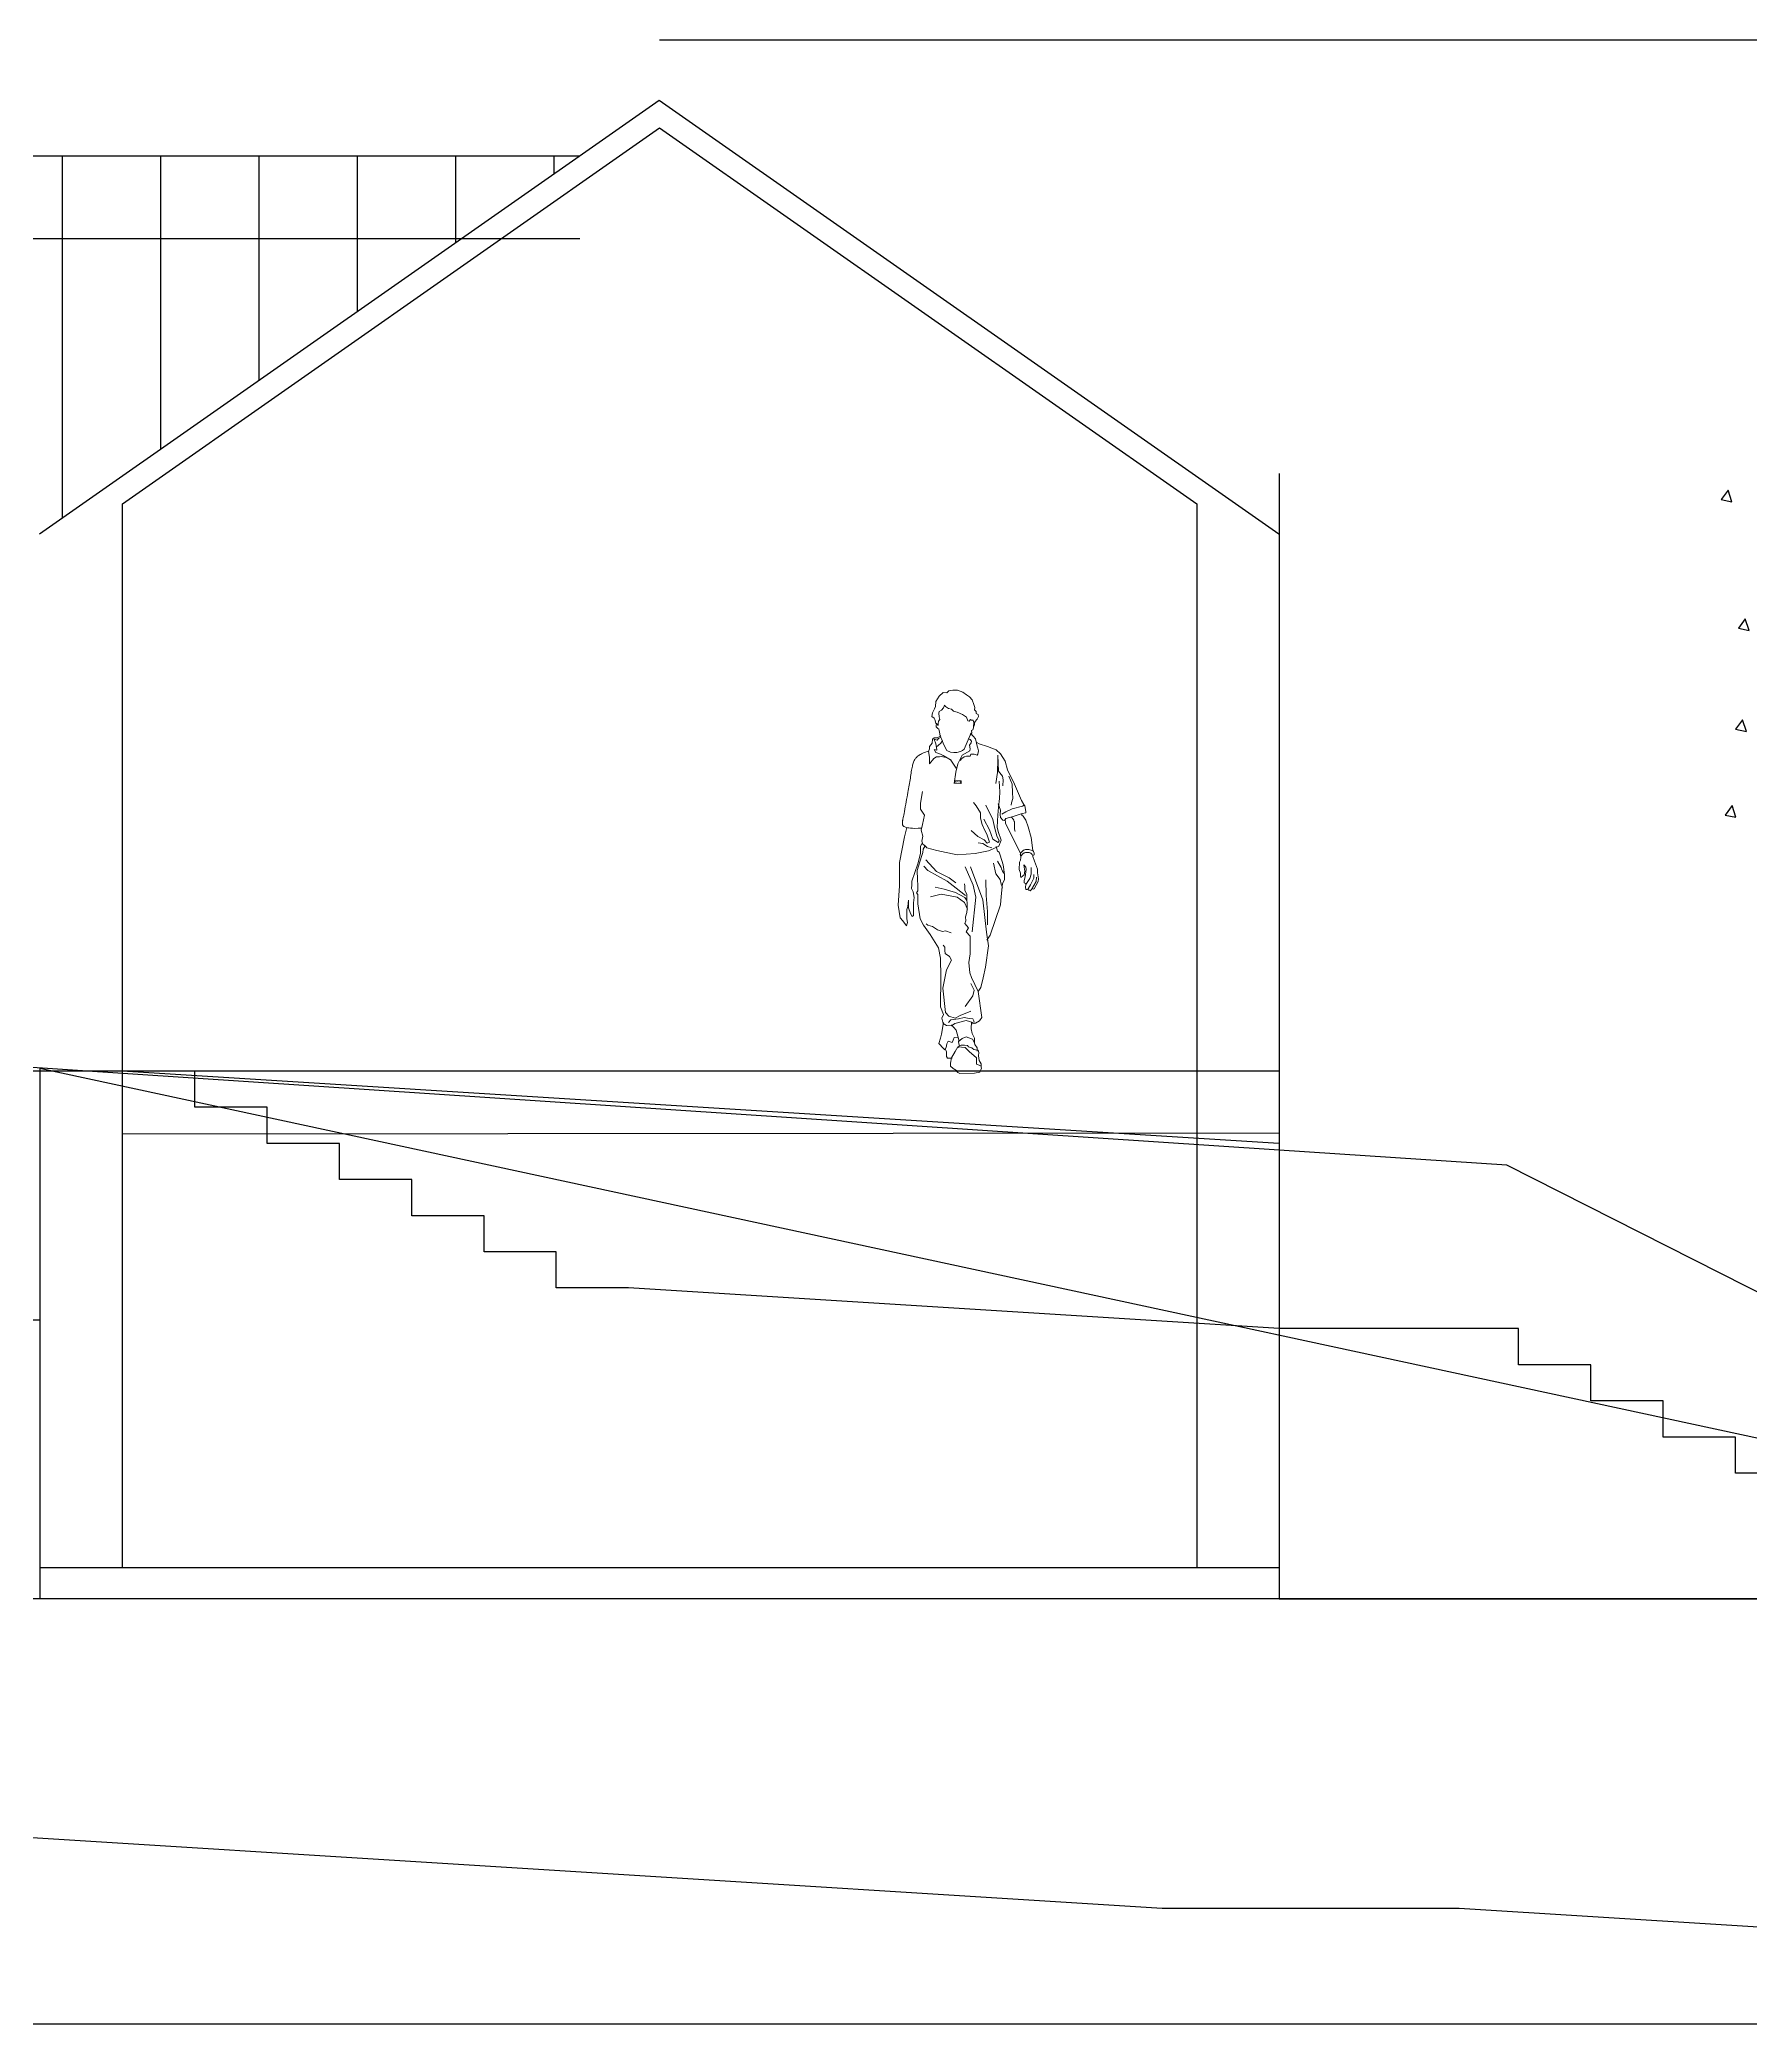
# Model space of a CAD drawing. Header units: millimetres. Extents: x 462666 to 1244237, y 2328025 to 3795663.
# Drawn here: x 877596 to 885877, y 2943224 to 2952835 of the extents above; entities that cross this region are included whole.
import ezdxf
from ezdxf.lldxf.tags import DXFTag

# ---------------------------------------------------------------- set-up
doc = ezdxf.new("R2010")
doc.units = ezdxf.units.MM
for name, color, linetype in [('MUR-POH', 64, 'Continuous'), ('MUR_POH', 64, 'Continuous'), ('MUR_REZ', 3, 'Continuous'), ('PLO_LIN', 6, 'Continuous')]:
    doc.layers.add(name, color=color, linetype=linetype)
doc.layers.add('Srafy', color=8, linetype='Continuous', lineweight=5)
doc.styles.add('Sylaen', font='sylfaen.ttf')
tags = doc.linetypes.add('DASHED', pattern=[0.75, 0.5, -0.25]).pattern_tags.tags
tags[6:7] = [DXFTag(74, 4), DXFTag(75, 0), DXFTag(340, '0'), DXFTag(46, 1.0), DXFTag(50, 0.0), DXFTag(44, 0.0), DXFTag(45, 0.0)]
tags[4:5] = [DXFTag(74, 4), DXFTag(75, 0), DXFTag(340, '0'), DXFTag(46, 1.0), DXFTag(50, 0.0), DXFTag(44, 0.0), DXFTag(45, 0.0)]

# ---------------------------------------------------------------- blocks, each defined once
blk = doc.blocks.new('strom14', base_point=(-17517.4, -64197.3))
at = {"color": 1}
for points in [[(-19782.5, -60494.7), (-19815.9, -60540.6), (-19764, -60550.6)], [(-19699.3, -61117.8), (-19732.7, -61163.6), (-19680.8, -61173.7)], [(-19712.3, -61606.9), (-19745.7, -61652.8), (-19693.8, -61662.9)], [(-19763.1, -62022), (-19796.5, -62067.9), (-19744.5, -62077.9)]]:
    blk.add_lwpolyline(points, close=True, dxfattribs=at)
blk = doc.blocks.new('Stamp2010')
at = {"color": 8}
blk.add_lwpolyline([(-17, 7), (17, 7), (17, -7), (-17, -7)], close=True, dxfattribs=at)
at = {"color": 8, "style": 'Sylaen'}
for s, height, p in [('2010', 10, (-14, -4)), ('http://zitree.blogspot.com', 1.8, (-14, -6))]:
    blk.add_text(s, height=height, dxfattribs=at).set_placement(p)
blk = doc.blocks.new('man_front')
at = {"layer": 'Srafy'}
for points in [[(892376.4, 2988176.3), (892375.5, 2988164.5), (892375.5, 2988158.6), (892383.7, 2988150.4), (892387.8, 2988147.2), (892390.1, 2988140.8), (892393.7, 2988125.7), (892394.2, 2988113.4), (892401.5, 2988100.2), (892412.4, 2988072.5), (892426.3, 2988044.8), (892444.8, 2988036.6), (892461.2, 2988035.5), (892475.1, 2988035), (892492.6, 2988040.2), (892502.4, 2988044.8), (892510.6, 2988050.4), (892519.8, 2988073.5), (892540.4, 2988119.2), (892547.1, 2988130.5), (892546.1, 2988141.8), (892553.3, 2988144.4), (892555.8, 2988154.6), (892555.8, 2988159.8), (892557.1, 2988179.3), (892554.7, 2988189.1), (892553, 2988191.4), (892546.1, 2988190.8), (892542, 2988194.3), (892535.6, 2988187.3), (892528.1, 2988188.5), (892521.3, 2988205.8), (892503.1, 2988219), (892477.4, 2988229.7), (892459.2, 2988234.7), (892449.3, 2988244.6), (892435.3, 2988247.9), (892420.4, 2988257.8), (892416.2, 2988264.4), (892411.3, 2988250.3), (892400.5, 2988239.6), (892389.8, 2988233), (892388.1, 2988225.6), (892389.8, 2988207.4), (892392.3, 2988195), (892386.5, 2988186), (892385.7, 2988174.4), (892385.7, 2988165.3), (892381.5, 2988170.3), (892374.1, 2988176.9), (892368.3, 2988194.2), (892365.8, 2988200.8), (892354.2, 2988209.1), (892357.5, 2988227.2), (892367.4, 2988246.3), (892372.6, 2988257.3), (892374.1, 2988282.4), (892389.6, 2988307.5), (892409.5, 2988325.9), (892427.3, 2988323), (892436.9, 2988333.3), (892456.1, 2988336.2), (892478.2, 2988336.2), (892504.1, 2988326.6), (892522.5, 2988313.4), (892536.5, 2988303.8), (892549.8, 2988289.8), (892557.2, 2988267.7), (892561.7, 2988252.9), (892560.9, 2988241.1), (892569, 2988233), (892569, 2988224.2), (892578.6, 2988218.3), (892579.4, 2988208.7), (892574.2, 2988196.2), (892563.1, 2988182.9), (892560.2, 2988171.8), (892559.4, 2988162.2)], [(892397.2, 2988115), (892380.3, 2988105.9), (892364.8, 2988105.2), (892357.8, 2988099.6), (892355.7, 2988080.6), (892343.7, 2988064.4), (892342.3, 2988052.4), (892338.1, 2988039.1), (892343, 2988013), (892343.7, 2987987.7), (892343.7, 2987980.7), (892364.1, 2988006), (892376.8, 2988013.7), (892390.9, 2988014.5), (892400.1, 2988015.9), (892423.3, 2988010.2), (892436.7, 2988004.6), (892446.6, 2987997.6), (892472.6, 2987959.6)], [(892447.8, 2987998.1), (892409.8, 2988020.6), (892396.4, 2988026.5), (892374.4, 2988035.5), (892365.9, 2988049.5), (892378.9, 2988046), (892377.4, 2988059.9), (892373.9, 2988076.9), (892364.9, 2988099.8), (892380.4, 2988094.8), (892386.4, 2988102.8), (892398.9, 2988108.8)], [(892376, 2988059.9), (892398.3, 2988080.8), (892405.4, 2988093.7)], [(892462.8, 2987885.1), (892469.9, 2987939.5), (892479.8, 2987980.6), (892501.2, 2988021.6), (892537.8, 2988042.1), (892540.5, 2988052.8), (892536.9, 2988069.8), (892545, 2988082.2), (892546.8, 2988090.3), (892539.6, 2988098.3), (892530.7, 2988101)], [(892541.1, 2988128.8), (892554.6, 2988114.7), (892565.9, 2988101.2), (892574.4, 2988065.9), (892576.6, 2988056), (892580.8, 2988042.5), (892577.3, 2988026.3), (892573, 2988022), (892558.9, 2988026.3), (892542.6, 2988026.3), (892539.7, 2988017.8), (892522.7, 2988017.8), (892510, 2988013.5), (892499.3, 2988005.8), (892491.5, 2987995.8)], [(892675, 2987786.9), (892687.2, 2987755.9), (892685.6, 2987734.7), (892687.2, 2987720), (892698.7, 2987707.8), (892706, 2987706.2), (892711.7, 2987715.2), (892747.6, 2987724.3), (892791.3, 2987739.2), (892808.7, 2987743.3), (892809.2, 2987749.4), (892805.1, 2987777.1), (892799, 2987782.2), (892788.2, 2987801.7), (892755.2, 2987881.6), (892720, 2987951.1), (892708.7, 2987993.3), (892686.4, 2988028.6), (892665.5, 2988048.2), (892623.5, 2988063.2), (892583.6, 2988076.3), (892569.2, 2988084.2)], [(892305.3, 2987669), (892287.4, 2987667.9), (892272.5, 2987667.4), (892260.2, 2987667.6), (892250.3, 2987668.2), (892242.2, 2987669.2), (892235.9, 2987670.4), (892230.8, 2987671.8), (892226.7, 2987673.2), (892223.3, 2987674.5), (892220.5, 2987675.8), (892218.2, 2987677.1), (892216.3, 2987678.4), (892214.9, 2987679.9), (892213.9, 2987681.5), (892213.1, 2987683.2), (892212.5, 2987685.3), (892212.2, 2987687.6), (892212, 2987690.1), (892211.9, 2987692.7), (892211.9, 2987695.4), (892212.1, 2987698), (892212.3, 2987700.6), (892212.6, 2987703), (892212.9, 2987705.1), (892213.2, 2987706.9), (892213.6, 2987708.7), (892214, 2987710.6), (892214.6, 2987713), (892215.3, 2987716), (892216.1, 2987720), (892217.2, 2987725.2), (892218.5, 2987731.8), (892220, 2987740.1), (892221.7, 2987749.7), (892223.6, 2987760.4), (892225.6, 2987771.9), (892227.7, 2987783.8), (892229.9, 2987796), (892232, 2987808), (892234.1, 2987819.5), (892236.1, 2987830.4), (892238, 2987840.6), (892239.8, 2987850.3), (892241.5, 2987859.5), (892243.1, 2987868.4), (892244.7, 2987877), (892246.2, 2987885.4), (892247.6, 2987893.7), (892248.9, 2987902), (892250.2, 2987910.3), (892251.4, 2987918.4), (892252.6, 2987926.5), (892253.8, 2987934.3), (892255, 2987941.8), (892256.2, 2987949), (892257.4, 2987955.9), (892258.6, 2987962.3), (892259.9, 2987968.3), (892261.3, 2987973.9), (892262.7, 2987979.1), (892264.2, 2987983.9), (892265.8, 2987988.5), (892267.5, 2987992.6), (892269.3, 2987996.5), (892271.2, 2988000.1), (892273.3, 2988003.5), (892275.6, 2988006.7), (892278.2, 2988009.6), (892280.9, 2988012.5), (892284, 2988015.2), (892287.4, 2988017.9), (892291.1, 2988020.6), (892295.2, 2988023.2), (892299.8, 2988025.9), (892304.9, 2988028.7), (892310.6, 2988031.4), (892316.9, 2988034.3), (892324, 2988037.1), (892331.9, 2988040.1), (892340.6, 2988043.1)], [(892664.7, 2987885.3), (892672.3, 2987937.9), (892673.2, 2988001.7), (892674.1, 2988022.4), (892677, 2987944.4), (892696.7, 2987920.9), (892699.5, 2987903.1), (892697.7, 2987873.1)], [(892308.3, 2987846.5), (892300.1, 2987789), (892300.1, 2987761.1), (892318.2, 2987731.5), (892308.3, 2987685.5), (892303.3, 2987659.2), (892309.9, 2987629.7), (892306.6, 2987605), (892309.9, 2987590.3), (892323.1, 2987582), (892329.7, 2987573.8), (892379, 2987560.7), (892476.1, 2987539.3), (892563.3, 2987545.9), (892629.1, 2987559), (892650.5, 2987568.9), (892678.5, 2987582), (892690, 2987610), (892675.2, 2987652.7), (892670.3, 2987674), (892673.6, 2987731.5), (892676.9, 2987769.3), (892681.8, 2987812), (892683.5, 2987844.9), (892680.2, 2987895.8)], [(892461.3, 2987886.4), (892496.8, 2987883.9), (892496.8, 2987897.4), (892461.9, 2987899.2)], [(892727.1, 2987919.4), (892742.7, 2987880.9), (892744.9, 2987841.7), (892745.7, 2987812), (892739.7, 2987791.3), (892739, 2987780.2)], [(892544, 2987657.6), (892577.6, 2987627.4), (892607.8, 2987611.5), (892622.9, 2987595.5), (892633.8, 2987600.6), (892621.2, 2987640), (892609.5, 2987661), (892597.7, 2987686.1), (892590.2, 2987717.1), (892590.2, 2987743.1), (892569.2, 2987776.7), (892555.7, 2987792.6)], [(892615.4, 2987780), (892649.8, 2987710.4), (892659.9, 2987666), (892668.3, 2987630.8), (892680, 2987607.3), (892675, 2987598.9), (892649, 2987615.7), (892633.8, 2987660.1), (892606.1, 2987712.1)], [(892801.4, 2987780.3), (892792.9, 2987774.4), (892743.5, 2987761.9), (892713.2, 2987746.8), (892693.4, 2987735.6)], [(892233.3, 2987671.1), (892222.2, 2987625.7), (892197.8, 2987501.6), (892197.8, 2987388.9), (892190.7, 2987295.6), (892201, 2987233.8), (892213.6, 2987219), (892231.9, 2987196.1), (892236.5, 2987212.1), (892233, 2987229.3), (892233, 2987260.1), (892233, 2987275), (892238.7, 2987288.7), (892241, 2987319.6), (892241, 2987283), (892250.2, 2987255.6), (892259.4, 2987240.7), (892265.1, 2987245.3), (892265.1, 2987253.3), (892265.1, 2987281.8), (892265.1, 2987307), (892268.5, 2987332.2), (892263.9, 2987359.6), (892255.9, 2987375.6), (892258.2, 2987393.9), (892258.2, 2987412.2), (892286.3, 2987495), (892299.4, 2987546.5), (892299.4, 2987580.2), (892305.5, 2987594.5)], [(892709.8, 2987712.1), (892710.7, 2987693.1), (892732.9, 2987645.5), (892781.7, 2987551.3), (892783.2, 2987545)], [(892739.4, 2987722.2), (892740.1, 2987721.4), (892743, 2987717.8), (892745.4, 2987714.8), (892747.4, 2987712.3), (892749, 2987710.2), (892750.2, 2987708.3), (892751.2, 2987706.5), (892752, 2987704.8), (892752.7, 2987702.9), (892753.2, 2987700.9), (892753.7, 2987698.8), (892754, 2987696.4), (892754.3, 2987693.8), (892754.5, 2987690.9), (892754.6, 2987687.7), (892754.7, 2987684.2), (892754.7, 2987680.3), (892754.8, 2987676.2), (892754.8, 2987671.9), (892755, 2987667.6), (892755.2, 2987663.3), (892755.6, 2987659.1), (892756.2, 2987655.2), (892756.9, 2987651.7)], [(892841.1, 2987380.2), (892845.5, 2987372.8), (892850.3, 2987374.1), (892869.2, 2987410.9), (892871.4, 2987423.2), (892865.7, 2987451.7), (892865.2, 2987469.2), (892851.5, 2987508.6), (892843.7, 2987531.4), (892843.5, 2987535.8), (892849.8, 2987539.3), (892849.1, 2987547.7), (892845.9, 2987554.7), (892842.4, 2987559.6), (892835.6, 2987622.6), (892821.3, 2987674.4), (892809.5, 2987707.5), (892796, 2987726.1), (892789.8, 2987731.1), (892789.2, 2987737.3), (892789.1, 2987738.4)], [(892322.3, 2987583.6), (892312.3, 2987566.1), (892311.4, 2987550.2), (892303.9, 2987531.8), (892283.8, 2987464), (892284.6, 2987419.7), (892286.3, 2987391.2), (892286.3, 2987364.5), (892280.4, 2987355.3), (892286.3, 2987347.7), (892286.6, 2987302.6), (892297.1, 2987228.6), (892314.3, 2987198.7), (892346.3, 2987154.1), (892386.2, 2987088.7), (892397, 2987038.6), (892398.4, 2986946.6), (892397, 2986803.2), (892410.6, 2986765.3), (892402.5, 2986747.7), (892409.2, 2986722), (892425.5, 2986712.6), (892449.4, 2986711.1), (892465.2, 2986722), (892520.8, 2986736.5), (892553.5, 2986728), (892553.5, 2986720.8), (892565.6, 2986724.4), (892585, 2986735.3), (892597.1, 2986752.2), (892578.9, 2986877.9), (892545.9, 2986944.9), (892538.2, 2986967.9), (892533.6, 2987018.4), (892539.7, 2987059.8), (892539.3, 2987145.2), (892520.1, 2987165.7), (892532.5, 2987186.2), (892513.3, 2987206.8), (892518.8, 2987220.4), (892517.4, 2987238.2), (892522.9, 2987260.1), (892525.6, 2987277.9), (892524.1, 2987348.7), (892514.5, 2987366.6), (892514.5, 2987387.3), (892513.1, 2987399.6)], [(892644.8, 2987572.9), (892623.8, 2987578.8), (892601.9, 2987594.7), (892578.4, 2987597.2)], [(892620.9, 2987125.8), (892636.6, 2987150.8), (892686.9, 2987296.6), (892690, 2987337.4), (892696.8, 2987400.8), (892705.5, 2987418.2), (892705.5, 2987444.3), (892699.3, 2987491.5), (892685, 2987538.1), (892679.5, 2987552.2), (892672.5, 2987556.9), (892666.2, 2987579.6)], [(892517.5, 2987342.3), (892472.7, 2987378.3), (892427.9, 2987412.2), (892334.1, 2987463.6), (892315.7, 2987484.5)], [(892325.5, 2987515.2), (892377.2, 2987458.7), (892438.8, 2987428), (892470.8, 2987403.4)], [(892516.4, 2987480.4), (892554.1, 2987391.9), (892567.4, 2987334.4), (892549.6, 2987166.2)], [(892540.8, 2987480.4), (892600.6, 2987321.1), (892618.4, 2987164), (892628.2, 2987098.4), (892613.9, 2986995.2), (892602.1, 2986944.1), (892591.7, 2986897.1), (892578.6, 2986877.9)], [(892653.1, 2987498.7), (892663.7, 2987446.6), (892684.9, 2987420.1), (892690.2, 2987398), (892694.7, 2987383.9), (892696.4, 2987378.6)], [(892671.7, 2987509.3), (892690.2, 2987477.5), (892692, 2987472.2), (892695.6, 2987460.7), (892704.4, 2987449.3)], [(892785.1, 2987533.5), (892785.1, 2987525.8), (892783.9, 2987513.6), (892779.3, 2987503.6), (892776.8, 2987468.7), (892784.2, 2987450.6), (892783.2, 2987437.8), (892785.7, 2987429), (892800.9, 2987441.7), (892804.9, 2987460.9), (892801.4, 2987479.5), (892800.4, 2987490.3), (892808.8, 2987479.5), (892810.8, 2987468.3), (892806.3, 2987432.4), (892800.9, 2987414.3), (892801.9, 2987404.4), (892807.8, 2987400), (892812.2, 2987400)], [(892842.4, 2987559.6), (892835.1, 2987561.9), (892828.7, 2987563.6), (892823.2, 2987564.6), (892818.3, 2987565.2), (892814.2, 2987565.3), (892810.6, 2987565.1), (892807.5, 2987564.6), (892804.7, 2987563.9), (892802.2, 2987563.1), (892800.1, 2987562.1), (892798.1, 2987561.1), (892796.3, 2987560), (892794.8, 2987558.9), (892793.3, 2987557.7), (892792, 2987556.6), (892790.8, 2987555.4), (892789.7, 2987554.2), (892788.6, 2987553.1), (892787.6, 2987552), (892786.7, 2987550.9), (892785.9, 2987549.8), (892785.1, 2987548.8), (892784.5, 2987547.7), (892784, 2987546.8), (892783.5, 2987545.8), (892783.2, 2987544.9), (892782.9, 2987543.9), (892782.7, 2987543), (892782.6, 2987542.1), (892782.6, 2987541.2), (892782.7, 2987540.2), (892782.9, 2987539.2), (892783.1, 2987538.1), (892783.4, 2987537.1), (892783.8, 2987536.1), (892784.1, 2987535.1), (892784.5, 2987534.3), (892785, 2987533.6), (892785.4, 2987533.1), (892785.7, 2987532.7), (892786.1, 2987532.7), (892786.5, 2987532.8), (892786.8, 2987533.2), (892787.2, 2987533.8), (892787.7, 2987534.5), (892788.2, 2987535.4), (892788.8, 2987536.5), (892789.5, 2987537.7), (892790.3, 2987539), (892791.3, 2987540.3), (892792.5, 2987541.7), (892793.8, 2987543.2), (892795.4, 2987544.6), (892797.2, 2987545.9), (892799.3, 2987547.2), (892801.6, 2987548.3), (892804.2, 2987549.2), (892807, 2987550), (892810, 2987550.6), (892813.1, 2987551), (892816.3, 2987551.2), (892819.5, 2987551.2), (892822.6, 2987550.9), (892825.5, 2987550.4), (892828.3, 2987549.6), (892830.9, 2987548.5), (892833.3, 2987547), (892835.7, 2987545.2), (892837.8, 2987543), (892839.9, 2987540.4), (892842, 2987537.3), (892843.9, 2987533.7)], [(892834.4, 2987478.6), (892834.8, 2987445.7), (892828.9, 2987425.1), (892809.3, 2987395.1), (892807.8, 2987381.9), (892809.3, 2987372), (892815.7, 2987372), (892821.1, 2987374.5), (892822.1, 2987376.5)], [(892524.1, 2987318.4), (892514.5, 2987332.2), (892469, 2987357), (892413.8, 2987373.5), (892371.1, 2987383.1)], [(892615.1, 2987418.1), (892617.4, 2987343.1), (892624.1, 2987264.7), (892624.1, 2987200.8)], [(892847.6, 2987444.2), (892848.1, 2987427), (892831.9, 2987393.6), (892822.1, 2987377.4), (892823.9, 2987366.6), (892831, 2987364.9), (892837.5, 2987370.6), (892858.6, 2987410), (892861.3, 2987430.6)], [(892526.9, 2987275.8), (892511.7, 2987308.8), (892477.2, 2987333.6), (892400, 2987348.7), (892347.7, 2987336.3)], [(892447.9, 2987162.3), (892419.9, 2987171.3), (892405.5, 2987168.6), (892382, 2987176.7), (892356.7, 2987192.1), (892334.1, 2987199.3), (892326.9, 2987205.6)], [(892543.7, 2986782.1), (892491.9, 2986761.1), (892467.7, 2986748.2), (892437, 2986757.9), (892420.8, 2986775.6), (892407.8, 2986893.5), (892425.6, 2986982.3), (892449.9, 2987029.2), (892440.2, 2987046.9), (892419.2, 2987061.5), (892417.5, 2987076), (892417.5, 2987092.1), (892409.5, 2987101.8)], [(892543, 2986915.8), (892558.4, 2986884.4), (892553.5, 2986857), (892515.1, 2986804.3)], [(892410.1, 2986726.6), (892401.3, 2986670.1), (892396.4, 2986650.7), (892387.7, 2986625.4), (892410.1, 2986601), (892417.9, 2986594.2), (892423.7, 2986605.9), (892426.7, 2986624.4), (892433.5, 2986637.1), (892452, 2986631.2), (892457.8, 2986641.9), (892461.7, 2986654.6), (892480.3, 2986653.6)], [(892435.3, 2986727.2), (892446.7, 2986740.1), (892483.9, 2986745), (892511.4, 2986751.4), (892535.6, 2986746.6), (892553.4, 2986745), (892558.3, 2986735.3), (892559.9, 2986727.2)], [(892449.7, 2986716.8), (892472.2, 2986690), (892484.4, 2986643.3), (892486.1, 2986635.6)], [(892561.4, 2986631.2), (892560.5, 2986652), (892549.3, 2986674.4), (892544.9, 2986696.9), (892546.7, 2986729.8)], [(892593.4, 2986513.7), (892593.4, 2986527.5), (892583.9, 2986544), (892580.4, 2986566.4), (892581.3, 2986582.8), (892577.8, 2986594.1), (892574.4, 2986594.1), (892557.9, 2986596.7), (892550.1, 2986602.7), (892547.5, 2986605.3), (892531.1, 2986608.8), (892527.6, 2986616.5), (892512.1, 2986617.4), (892496.5, 2986617.4), (892483.5, 2986610.5), (892482.6, 2986607.9), (892481.8, 2986606.2)], [(892488.7, 2986612.2), (892485.2, 2986623.5), (892482.6, 2986634.7), (892500.8, 2986650.3), (892519.8, 2986657.2), (892551.9, 2986646.8), (892561.4, 2986628.6), (892562.3, 2986620.9), (892573.5, 2986605.3), (892573.5, 2986594.1), (892573.5, 2986588.9)], [(892418.9, 2986600.1), (892425.7, 2986584.5), (892425.7, 2986569.9), (892425.7, 2986562.1), (892429.6, 2986554.3), (892452, 2986554.3)]]:
    blk.add_lwpolyline(points, dxfattribs=at)
blk.add_lwpolyline([(892490, 2986481), (892560.7, 2986481.7), (892586.9, 2986487.1), (892594.6, 2986506.3), (892591.5, 2986517.8), (892570, 2986525.5), (892570, 2986540.8), (892570.7, 2986556.9), (892534.6, 2986586.9), (892516.2, 2986606.8), (892480.8, 2986609.1), (892467.7, 2986586.9), (892449.3, 2986556.9), (892444.7, 2986530.9), (892444.7, 2986515.5), (892457, 2986504), (892473.1, 2986494.8), (892475.4, 2986489.4), (892480, 2986484.8)], close=True, dxfattribs=at)
at = {"layer": 'Srafy', "xscale": 0.8000000000000205, "yscale": 0.8000000000000205, "zscale": 0.8000000000000205, "rotation": 354.9999999999995}
blk.add_blockref('Stamp2010', (892479.9, 2987891.4), dxfattribs=at)

msp = doc.modelspace()

# ---------------------------------------------------------------- hatches: boundary and pattern name
at = {"layer": 'MUR-POH'}
h = msp.add_hatch(dxfattribs=at)
h.set_pattern_fill('ANSI31', color=1, scale=150, angle=-135, style=0)
h.set_pattern_definition([(-90, (-1451.6, -38541.8), (476.25, -2e-13), [])])
h.paths.add_polyline_path([(877595.1, 2950440.2), (880210.3, 2952271.4), (865752, 2952271.4), (865752, 2950440.2)])

# ---------------------------------------------------------------- linework, layer by layer
at = {"layer": 'MUR-POH', "color": 6}
for points in [[(883597.3, 2946436.8), (883597.3, 2946436.8)], [(893450.7, 2943224.4), (851770, 2943224.4), (851770, 2945470)], [(893450.7, 2943224.4), (884468.3, 2943785.8), (883030.6, 2943785.8), (874048.1, 2944347.2), (872610.4, 2944347.2), (863627.9, 2944908.6), (862190.2, 2944908.6), (853207.7, 2945470), (851770, 2945470)]]:
    msp.add_lwpolyline(points, dxfattribs=at)
at = {"layer": 'MUR-POH', "color": 1}
msp.add_lwpolyline([(893450.7, 2945284.4), (838481.3, 2945284.4)], dxfattribs=at)
at = {"layer": 'MUR_POH', "color": 1, "linetype": 'DASHED', "ltscale": 250, "flags": 128}
for points in [[(877997.3, 2945434.4), (877997.3, 2950587.2), (880597.3, 2952407.8), (883197.3, 2950587.2), (883197.3, 2945434.4)], [(880210.3, 2951871.4), (866152, 2951871.4), (866152, 2947840.2)], [(883595.1, 2947840.2), (865752, 2947840.2)], [(877597.3, 2947834.4), (877597.3, 2946634.4), (873382.7, 2946634.4), (873382.7, 2946934.4)], [(883595.1, 2947540.2), (877995.1, 2947534.4)], [(883597.3, 2945434.4), (877597.3, 2945434.4)]]:
    msp.add_lwpolyline(points, dxfattribs=at)
at = {"layer": 'MUR_POH', "color": 8, "linetype": 'DASHED', "ltscale": 250, "flags": 128}
for points in [[(883597.3, 2947457.4), (865754.2, 2948640)], [(884699.2, 2947384.4), (884699.2, 2947384.4), (883597.3, 2947457.4)], [(893450.7, 2945284.4), (889450.7, 2945284.4), (888450.7, 2945484.4), (884699.2, 2947384.4)]]:
    msp.add_lwpolyline(points, dxfattribs=at)
at = {"layer": 'MUR_REZ'}
for points in [[(883595.1, 2950440.2), (880595.1, 2952540.9), (877595.1, 2950440.2)], [(880210.3, 2952271.4), (865752, 2952271.4), (865752, 2948345.8)], [(883597.3, 2950734.4), (883597.3, 2945284.4)], [(877597.3, 2947855.1), (877597.3, 2945284.4)], [(883597.3, 2945284.4), (877597.3, 2945284.4)]]:
    msp.add_lwpolyline(points, dxfattribs=at)
at = {"layer": 'PLO_LIN', "color": 6}
for points in [[(880597.3, 2952835), (947634.2, 2952835)], [(877597.3, 2947855.1), (889531, 2945284.4)], [(883595.1, 2947490.2), (877995.1, 2947840.2)], [(886155.3, 2945893.4), (885805.3, 2945893.4), (885805.3, 2946068.4), (885455.3, 2946068.4), (885455.3, 2946243.4), (885105.3, 2946243.4), (885105.3, 2946418.4), (884755.3, 2946418.4), (884755.3, 2946593.4), (883597.3, 2946593.4), (880447.3, 2946790.2), (880097.3, 2946790.2), (880097.3, 2946965.2), (879747.3, 2946965.2), (879747.3, 2947140.2), (879397.3, 2947140.2), (879397.3, 2947315.2), (879047.3, 2947315.2), (879047.3, 2947490.2), (878697.3, 2947490.2), (878697.3, 2947665.2), (878347.3, 2947665.2), (878347.3, 2947840.2), (877997.3, 2947840.2)], [(883597.3, 2945284.4), (947174.4, 2945284.4)]]:
    msp.add_lwpolyline(points, dxfattribs=at)

# ---------------------------------------------------------------- block references
at = {"layer": 'MUR-POH', "color": 6}
msp.add_blockref('strom14', (888034.9, 2946950.9), dxfattribs=at)
at = {"layer": 'MUR-POH', "color": 1}
msp.add_blockref('man_front', (-10439.1, -38651.6), dxfattribs=at)

doc.saveas('drawing.dxf')
